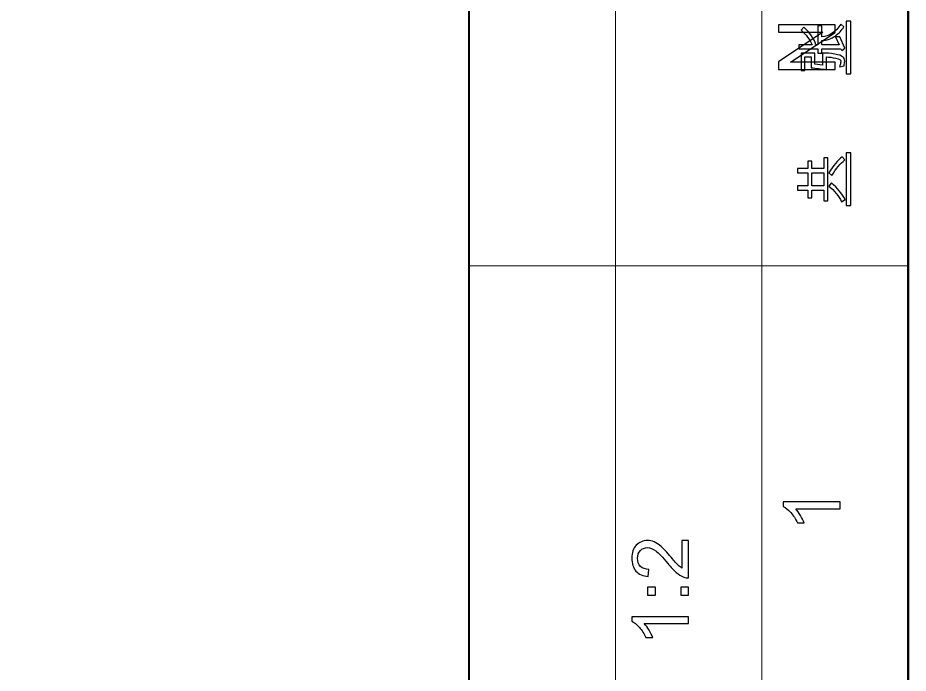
# Model space of a CAD drawing. Header units: millimetres. Extents: x -642 to 642, y -227 to 305.
# Drawn here: x -276.8 to -211.1, y 7.5 to 55.8 of the extents above; entities that cross this region are included whole.
import ezdxf

# ---------------------------------------------------------------- set-up
doc = ezdxf.new("R2010")
doc.units = ezdxf.units.MM
doc.header["$MEASUREMENT"] = 0
doc.layers.add('layer 1', color=7, linetype='Continuous')

msp = doc.modelspace()

# ---------------------------------------------------------------- linework, layer by layer
at = {"layer": 'layer 1', "lineweight": 40}
msp.add_open_spline([(-626.5734, 109.5297), (-626.5734, 109.5297), (-626.5734, -175.4703), (-626.5734, -175.4703), (-626.5734, -175.4703), (-211.0734, -175.4703), (-211.0734, -175.4703), (-211.0734, -175.4703), (-211.0734, 109.5297), (-211.0734, 109.5297), (-211.0734, 109.5297), (-626.5734, 109.5297), (-626.5734, 109.5297)], degree=3, knots=[0, 0, 0, 0, 0.25, 0.25, 0.25, 0.5, 0.5, 0.5, 0.75, 0.75, 0.75, 1, 1, 1, 1], dxfattribs=at)
for points in [[(-243.4734, -106.4703), (-243.4734, -106.4703), (-243.4734, 109.5297), (-243.4734, 109.5297)], [(-211.0734, -106.4703), (-211.0734, -106.4703), (-211.0734, 109.5297), (-211.0734, 109.5297)]]:
    msp.add_open_spline(points, degree=3, dxfattribs=at)
at = {"layer": 'layer 1', "lineweight": 9}
for points in [[(-232.6734, -106.4703), (-232.6734, -106.4703), (-232.6734, 109.5297), (-232.6734, 109.5297)], [(-221.8734, -106.4703), (-221.8734, -106.4703), (-221.8734, 109.5297), (-221.8734, 109.5297)], [(-243.4734, 37.5297), (-243.4734, 37.5297), (-211.0734, 37.5297), (-211.0734, 37.5297)]]:
    msp.add_open_spline(points, degree=3, dxfattribs=at)
at = {"layer": 'layer 1'}
for points, knots in [([(-216.4734, 52.0232), (-216.4734, 52.0232), (-220.65, 52.0232), (-220.65, 52.0232), (-220.65, 52.0232), (-220.65, 52.591), (-220.65, 52.591), (-220.65, 52.591), (-217.3717, 54.7824), (-217.3717, 54.7824), (-217.3717, 54.7824), (-220.65, 54.7824), (-220.65, 54.7824), (-220.65, 54.7824), (-220.65, 55.3132), (-220.65, 55.3132), (-220.65, 55.3132), (-216.4734, 55.3132), (-216.4734, 55.3132), (-216.4734, 55.3132), (-216.4734, 54.7454), (-216.4734, 54.7454), (-216.4734, 54.7454), (-219.7517, 52.5541), (-219.7517, 52.5541), (-219.7517, 52.5541), (-216.4734, 52.5541), (-216.4734, 52.5541), (-216.4734, 52.5541), (-216.4734, 52.0232), (-216.4734, 52.0232)], [0, 0, 0, 0, 0.1, 0.1, 0.1, 0.2, 0.2, 0.2, 0.3, 0.3, 0.3, 0.4, 0.4, 0.4, 0.5, 0.5, 0.5, 0.6, 0.6, 0.6, 0.7, 0.7, 0.7, 0.8, 0.8, 0.8, 0.9, 0.9, 0.9, 1, 1, 1, 1]), ([(-216.0337, 55.3629), (-216.0337, 55.3629), (-215.825, 55.1691), (-215.825, 55.1691), (-215.9643, 54.9163), (-216.1737, 54.6901), (-216.4543, 54.4905), (-216.735, 54.2908), (-217.0655, 54.1774), (-217.4466, 54.1495), (-217.4466, 54.1495), (-217.4466, 53.8475), (-217.4466, 53.8475), (-217.4466, 53.8475), (-216.1665, 53.8475), (-216.1665, 53.8475), (-216.1665, 53.8475), (-216.4265, 54.438), (-216.4265, 54.438), (-216.4265, 54.438), (-216.1192, 54.438), (-216.1192, 54.438), (-216.1192, 54.438), (-215.7504, 53.5895), (-215.7504, 53.5895), (-215.7504, 53.5895), (-215.9727, 53.4145), (-215.9727, 53.4145), (-216.0097, 53.5059), (-216.0609, 53.5513), (-216.127, 53.5513), (-216.127, 53.5513), (-217.4466, 53.5513), (-217.4466, 53.5513), (-217.4466, 53.5513), (-217.4466, 53.2363), (-217.4466, 53.2363), (-217.4466, 53.2363), (-217.7292, 53.2363), (-217.7292, 53.2363), (-217.7292, 53.2363), (-217.7292, 53.5513), (-217.7292, 53.5513), (-217.7292, 53.5513), (-219.1305, 53.5513), (-219.1305, 53.5513), (-219.1305, 53.5513), (-219.1305, 53.8475), (-219.1305, 53.8475), (-219.1305, 53.8475), (-218.1622, 53.8475), (-218.1622, 53.8475), (-218.3307, 54.2429), (-218.6016, 54.6026), (-218.975, 54.928), (-218.975, 54.928), (-218.7682, 55.1373), (-218.7682, 55.1373), (-218.3126, 54.7258), (-218.0183, 54.296), (-217.8848, 53.8475), (-217.8848, 53.8475), (-217.7292, 53.8475), (-217.7292, 53.8475), (-217.7292, 53.8475), (-217.7292, 55.2508), (-217.7292, 55.2508), (-217.7292, 55.2508), (-217.4466, 55.2508), (-217.4466, 55.2508), (-217.4466, 55.2508), (-217.4466, 54.4192), (-217.4466, 54.4192), (-216.8866, 54.4652), (-216.4161, 54.7795), (-216.0337, 55.3629)], [0, 0, 0, 0, 0.04, 0.04, 0.04, 0.08, 0.08, 0.08, 0.12, 0.12, 0.12, 0.16, 0.16, 0.16, 0.2, 0.2, 0.2, 0.24, 0.24, 0.24, 0.28, 0.28, 0.28, 0.32, 0.32, 0.32, 0.36, 0.36, 0.36, 0.4, 0.4, 0.4, 0.44, 0.44, 0.44, 0.48, 0.48, 0.48, 0.52, 0.52, 0.52, 0.56, 0.56, 0.56, 0.6, 0.6, 0.6, 0.64, 0.64, 0.64, 0.68, 0.68, 0.68, 0.72, 0.72, 0.72, 0.76, 0.76, 0.76, 0.8, 0.8, 0.8, 0.84, 0.84, 0.84, 0.88, 0.88, 0.88, 0.92, 0.92, 0.92, 0.96, 0.96, 0.96, 1, 1, 1, 1]), ([(-215.6536, 51.6963), (-215.6536, 51.6963), (-215.6536, 55.5852), (-215.6536, 55.5852), (-215.6536, 55.5852), (-215.3001, 55.5852), (-215.3001, 55.5852), (-215.3001, 55.5852), (-215.3001, 51.6963), (-215.3001, 51.6963), (-215.3001, 51.6963), (-215.6536, 51.6963), (-215.6536, 51.6963)], [0, 0, 0, 0, 0.25, 0.25, 0.25, 0.5, 0.5, 0.5, 0.75, 0.75, 0.75, 1, 1, 1, 1]), ([(-217.3954, 53.2363), (-217.0992, 53.235), (-216.7972, 53.2078), (-216.4906, 53.154), (-216.1834, 53.1002), (-215.9851, 53.036), (-215.895, 52.9621), (-215.8055, 52.8876), (-215.7602, 52.7761), (-215.7602, 52.627), (-215.7602, 52.5408), (-215.777, 52.4261), (-215.8094, 52.2829), (-215.8094, 52.2829), (-216.1322, 52.2258), (-216.1322, 52.2258), (-216.1238, 52.2719), (-216.105, 52.3457), (-216.0765, 52.4482), (-216.0479, 52.5506), (-216.0337, 52.6283), (-216.0337, 52.6802), (-216.0337, 52.7243), (-216.1594, 52.7794), (-216.4115, 52.8448), (-216.6637, 52.9109), (-216.897, 52.944), (-217.1122, 52.944), (-217.1122, 52.944), (-217.1122, 52.0191), (-217.1122, 52.0191), (-217.5024, 52.0709), (-217.8796, 52.1131), (-218.2439, 52.1442), (-218.2439, 52.1442), (-218.2439, 52.9537), (-218.2439, 52.9537), (-218.2439, 52.9537), (-218.6943, 52.9537), (-218.6943, 52.9537), (-218.6943, 52.9537), (-218.6943, 51.9374), (-218.6943, 51.9374), (-218.6943, 51.9374), (-218.9789, 51.9374), (-218.9789, 51.9374), (-218.9789, 51.9374), (-218.9789, 53.2324), (-218.9789, 53.2324), (-218.9789, 53.2324), (-217.9593, 53.2324), (-217.9593, 53.2324), (-217.9593, 53.2324), (-217.9593, 52.4086), (-217.9593, 52.4086), (-217.9593, 52.4086), (-217.3954, 52.3419), (-217.3954, 52.3419), (-217.3954, 52.3419), (-217.3954, 53.2363), (-217.3954, 53.2363)], [0, 0, 0, 0, 0.05, 0.05, 0.05, 0.1, 0.1, 0.1, 0.15, 0.15, 0.15, 0.2, 0.2, 0.2, 0.25, 0.25, 0.25, 0.3, 0.3, 0.3, 0.35, 0.35, 0.35, 0.4, 0.4, 0.4, 0.45, 0.45, 0.45, 0.5, 0.5, 0.5, 0.55, 0.55, 0.55, 0.6, 0.6, 0.6, 0.65, 0.65, 0.65, 0.7, 0.7, 0.7, 0.75, 0.75, 0.75, 0.8, 0.8, 0.8, 0.85, 0.85, 0.85, 0.9, 0.9, 0.9, 0.95, 0.95, 0.95, 1, 1, 1, 1]), ([(-217.2982, 45.5057), (-217.2982, 45.5057), (-217.002, 45.4966), (-217.002, 45.4966), (-217.002, 45.4966), (-217.002, 42.3271), (-217.002, 42.3271), (-217.002, 42.3271), (-217.2982, 42.3271), (-217.2982, 42.3271), (-217.2982, 42.3271), (-217.2982, 43.1211), (-217.2982, 43.1211), (-217.2982, 43.1211), (-218.1888, 43.1133), (-218.1888, 43.1133), (-218.1888, 43.1133), (-218.1888, 42.5533), (-218.1888, 42.5533), (-218.1888, 42.5533), (-218.485, 42.5533), (-218.485, 42.5533), (-218.485, 42.5533), (-218.485, 43.1283), (-218.485, 43.1283), (-218.485, 43.1283), (-219.2316, 43.1283), (-219.2316, 43.1283), (-219.2316, 43.1283), (-219.2316, 43.4245), (-219.2316, 43.4245), (-219.2316, 43.4245), (-218.485, 43.4245), (-218.485, 43.4245), (-218.485, 43.4245), (-218.485, 44.3967), (-218.485, 44.3967), (-218.485, 44.3967), (-219.2316, 44.3967), (-219.2316, 44.3967), (-219.2316, 44.3967), (-219.2316, 44.7046), (-219.2316, 44.7046), (-219.2316, 44.7046), (-218.485, 44.7046), (-218.485, 44.7046), (-218.485, 44.7046), (-218.485, 45.2684), (-218.485, 45.2684), (-218.485, 45.2684), (-218.1888, 45.2684), (-218.1888, 45.2684), (-218.1888, 45.2684), (-218.1888, 44.7046), (-218.1888, 44.7046), (-218.1888, 44.7046), (-217.2982, 44.7046), (-217.2982, 44.7046), (-217.2982, 44.7046), (-217.2982, 45.5057), (-217.2982, 45.5057)], [0, 0, 0, 0, 0.05, 0.05, 0.05, 0.1, 0.1, 0.1, 0.15, 0.15, 0.15, 0.2, 0.2, 0.2, 0.25, 0.25, 0.25, 0.3, 0.3, 0.3, 0.35, 0.35, 0.35, 0.4, 0.4, 0.4, 0.45, 0.45, 0.45, 0.5, 0.5, 0.5, 0.55, 0.55, 0.55, 0.6, 0.6, 0.6, 0.65, 0.65, 0.65, 0.7, 0.7, 0.7, 0.75, 0.75, 0.75, 0.8, 0.8, 0.8, 0.85, 0.85, 0.85, 0.9, 0.9, 0.9, 0.95, 0.95, 0.95, 1, 1, 1, 1]), ([(-215.9403, 45.5705), (-215.9403, 45.5705), (-215.7582, 45.3462), (-215.7582, 45.3462), (-216.0901, 45.087), (-216.4064, 44.7013), (-216.7078, 44.1899), (-216.7078, 44.1899), (-216.9242, 44.4006), (-216.9242, 44.4006), (-216.6092, 44.9249), (-216.2813, 45.3145), (-215.9403, 45.5705)], [0, 0, 0, 0, 0.25, 0.25, 0.25, 0.5, 0.5, 0.5, 0.75, 0.75, 0.75, 1, 1, 1, 1]), ([(-215.6536, 41.9739), (-215.6536, 41.9739), (-215.6536, 45.8628), (-215.6536, 45.8628), (-215.6536, 45.8628), (-215.3001, 45.8628), (-215.3001, 45.8628), (-215.3001, 45.8628), (-215.3001, 41.9739), (-215.3001, 41.9739), (-215.3001, 41.9739), (-215.6536, 41.9739), (-215.6536, 41.9739)], [0, 0, 0, 0, 0.25, 0.25, 0.25, 0.5, 0.5, 0.5, 0.75, 0.75, 0.75, 1, 1, 1, 1]), ([(-217.2982, 44.3967), (-217.2982, 44.3967), (-218.1888, 44.3967), (-218.1888, 44.3967), (-218.1888, 44.3967), (-218.1888, 43.4245), (-218.1888, 43.4245), (-218.1888, 43.4245), (-217.2982, 43.4245), (-217.2982, 43.4245), (-217.2982, 43.4245), (-217.2982, 44.3967), (-217.2982, 44.3967)], [0, 0, 0, 0, 0.25, 0.25, 0.25, 0.5, 0.5, 0.5, 0.75, 0.75, 0.75, 1, 1, 1, 1]), ([(-216.7304, 43.6617), (-216.2962, 43.2845), (-215.965, 42.8755), (-215.7355, 42.4334), (-215.7355, 42.4334), (-215.9844, 42.2662), (-215.9844, 42.2662), (-216.2009, 42.7018), (-216.514, 43.0829), (-216.9242, 43.4096), (-216.9242, 43.4096), (-216.7304, 43.6617), (-216.7304, 43.6617)], [0, 0, 0, 0, 0.25, 0.25, 0.25, 0.5, 0.5, 0.5, 0.75, 0.75, 0.75, 1, 1, 1, 1]), ([(-216.1021, 20.113), (-216.1021, 20.113), (-216.1021, 19.5997), (-216.1021, 19.5997), (-216.1021, 19.5997), (-219.3707, 19.5997), (-219.3707, 19.5997), (-219.2521, 19.4762), (-219.1344, 19.3138), (-219.0168, 19.1135), (-218.8992, 18.9133), (-218.8107, 18.7324), (-218.7524, 18.573), (-218.7524, 18.573), (-219.2482, 18.573), (-219.2482, 18.573), (-219.3824, 18.8598), (-219.5457, 19.1106), (-219.7382, 19.3255), (-219.9297, 19.5404), (-220.1154, 19.693), (-220.2962, 19.7824), (-220.2962, 19.7824), (-220.2962, 20.113), (-220.2962, 20.113), (-220.2962, 20.113), (-216.1021, 20.113), (-216.1021, 20.113)], [0, 0, 0, 0, 0.1111111, 0.1111111, 0.1111111, 0.2222222, 0.2222222, 0.2222222, 0.3333333, 0.3333333, 0.3333333, 0.4444444, 0.4444444, 0.4444444, 0.5555556, 0.5555556, 0.5555556, 0.6666667, 0.6666667, 0.6666667, 0.7777778, 0.7777778, 0.7777778, 0.8888889, 0.8888889, 0.8888889, 1, 1, 1, 1]), ([(-227.7634, 17.2725), (-227.7634, 17.2725), (-227.2734, 17.2725), (-227.2734, 17.2725), (-227.2734, 17.2725), (-227.2734, 14.5076), (-227.2734, 14.5076), (-227.3969, 14.5037), (-227.5155, 14.5241), (-227.6302, 14.5678), (-227.8178, 14.6388), (-228.0035, 14.7526), (-228.1853, 14.9091), (-228.3671, 15.0656), (-228.5771, 15.2892), (-228.8153, 15.5799), (-229.1877, 16.032), (-229.4823, 16.3392), (-229.7001, 16.4996), (-229.9178, 16.661), (-230.1239, 16.7417), (-230.3184, 16.7417), (-230.5216, 16.7417), (-230.6927, 16.6688), (-230.8327, 16.523), (-230.9717, 16.3771), (-231.0417, 16.1866), (-231.0417, 15.9523), (-231.0417, 15.7044), (-230.9678, 15.506), (-230.82, 15.3573), (-230.6732, 15.2085), (-230.4691, 15.1337), (-230.2075, 15.1317), (-230.2075, 15.1317), (-230.26, 14.6067), (-230.26, 14.6067), (-230.6528, 14.6427), (-230.9523, 14.7788), (-231.1584, 15.0141), (-231.3645, 15.2503), (-231.4675, 15.5663), (-231.4675, 15.9639), (-231.4675, 16.3645), (-231.3567, 16.6824), (-231.1341, 16.9157), (-230.9114, 17.1501), (-230.6353, 17.2667), (-230.3067, 17.2667), (-230.1395, 17.2667), (-229.9752, 17.2327), (-229.8138, 17.1637), (-229.6514, 17.0956), (-229.4813, 16.9819), (-229.3024, 16.8234), (-229.1245, 16.6639), (-228.8785, 16.4005), (-228.5674, 16.033), (-228.3088, 15.7248), (-228.1338, 15.5264), (-228.0415, 15.4389), (-227.9491, 15.3514), (-227.8567, 15.2795), (-227.7634, 15.2221), (-227.7634, 15.2221), (-227.7634, 17.2725), (-227.7634, 17.2725)], [0, 0, 0, 0, 0.0454545, 0.0454545, 0.0454545, 0.0909091, 0.0909091, 0.0909091, 0.1363636, 0.1363636, 0.1363636, 0.1818182, 0.1818182, 0.1818182, 0.2272727, 0.2272727, 0.2272727, 0.2727273, 0.2727273, 0.2727273, 0.3181818, 0.3181818, 0.3181818, 0.3636364, 0.3636364, 0.3636364, 0.4090909, 0.4090909, 0.4090909, 0.4545455, 0.4545455, 0.4545455, 0.5, 0.5, 0.5, 0.5454545, 0.5454545, 0.5454545, 0.5909091, 0.5909091, 0.5909091, 0.6363636, 0.6363636, 0.6363636, 0.6818182, 0.6818182, 0.6818182, 0.7272727, 0.7272727, 0.7272727, 0.7727273, 0.7727273, 0.7727273, 0.8181818, 0.8181818, 0.8181818, 0.8636364, 0.8636364, 0.8636364, 0.9090909, 0.9090909, 0.9090909, 0.9545455, 0.9545455, 0.9545455, 1, 1, 1, 1]), ([(-229.7176, 13.2427), (-229.7176, 13.2427), (-230.3009, 13.2427), (-230.3009, 13.2427), (-230.3009, 13.2427), (-230.3009, 13.826), (-230.3009, 13.826), (-230.3009, 13.826), (-229.7176, 13.826), (-229.7176, 13.826), (-229.7176, 13.826), (-229.7176, 13.2427), (-229.7176, 13.2427)], [0, 0, 0, 0, 0.25, 0.25, 0.25, 0.5, 0.5, 0.5, 0.75, 0.75, 0.75, 1, 1, 1, 1]), ([(-227.2734, 13.2427), (-227.2734, 13.2427), (-227.8567, 13.2427), (-227.8567, 13.2427), (-227.8567, 13.2427), (-227.8567, 13.826), (-227.8567, 13.826), (-227.8567, 13.826), (-227.2734, 13.826), (-227.2734, 13.826), (-227.2734, 13.826), (-227.2734, 13.2427), (-227.2734, 13.2427)], [0, 0, 0, 0, 0.25, 0.25, 0.25, 0.5, 0.5, 0.5, 0.75, 0.75, 0.75, 1, 1, 1, 1]), ([(-227.2734, 11.6434), (-227.2734, 11.6434), (-227.2734, 11.1301), (-227.2734, 11.1301), (-227.2734, 11.1301), (-230.542, 11.1301), (-230.542, 11.1301), (-230.4234, 11.0066), (-230.3057, 10.8442), (-230.1881, 10.6439), (-230.0705, 10.4437), (-229.982, 10.2628), (-229.9237, 10.1034), (-229.9237, 10.1034), (-230.4195, 10.1034), (-230.4195, 10.1034), (-230.5537, 10.3902), (-230.717, 10.641), (-230.9095, 10.8559), (-231.101, 11.0708), (-231.2867, 11.2234), (-231.4675, 11.3128), (-231.4675, 11.3128), (-231.4675, 11.6434), (-231.4675, 11.6434), (-231.4675, 11.6434), (-227.2734, 11.6434), (-227.2734, 11.6434)], [0, 0, 0, 0, 0.1111111, 0.1111111, 0.1111111, 0.2222222, 0.2222222, 0.2222222, 0.3333333, 0.3333333, 0.3333333, 0.4444444, 0.4444444, 0.4444444, 0.5555556, 0.5555556, 0.5555556, 0.6666667, 0.6666667, 0.6666667, 0.7777778, 0.7777778, 0.7777778, 0.8888889, 0.8888889, 0.8888889, 1, 1, 1, 1])]:
    msp.add_open_spline(points, degree=3, knots=knots, dxfattribs=at)

doc.saveas('drawing.dxf')
